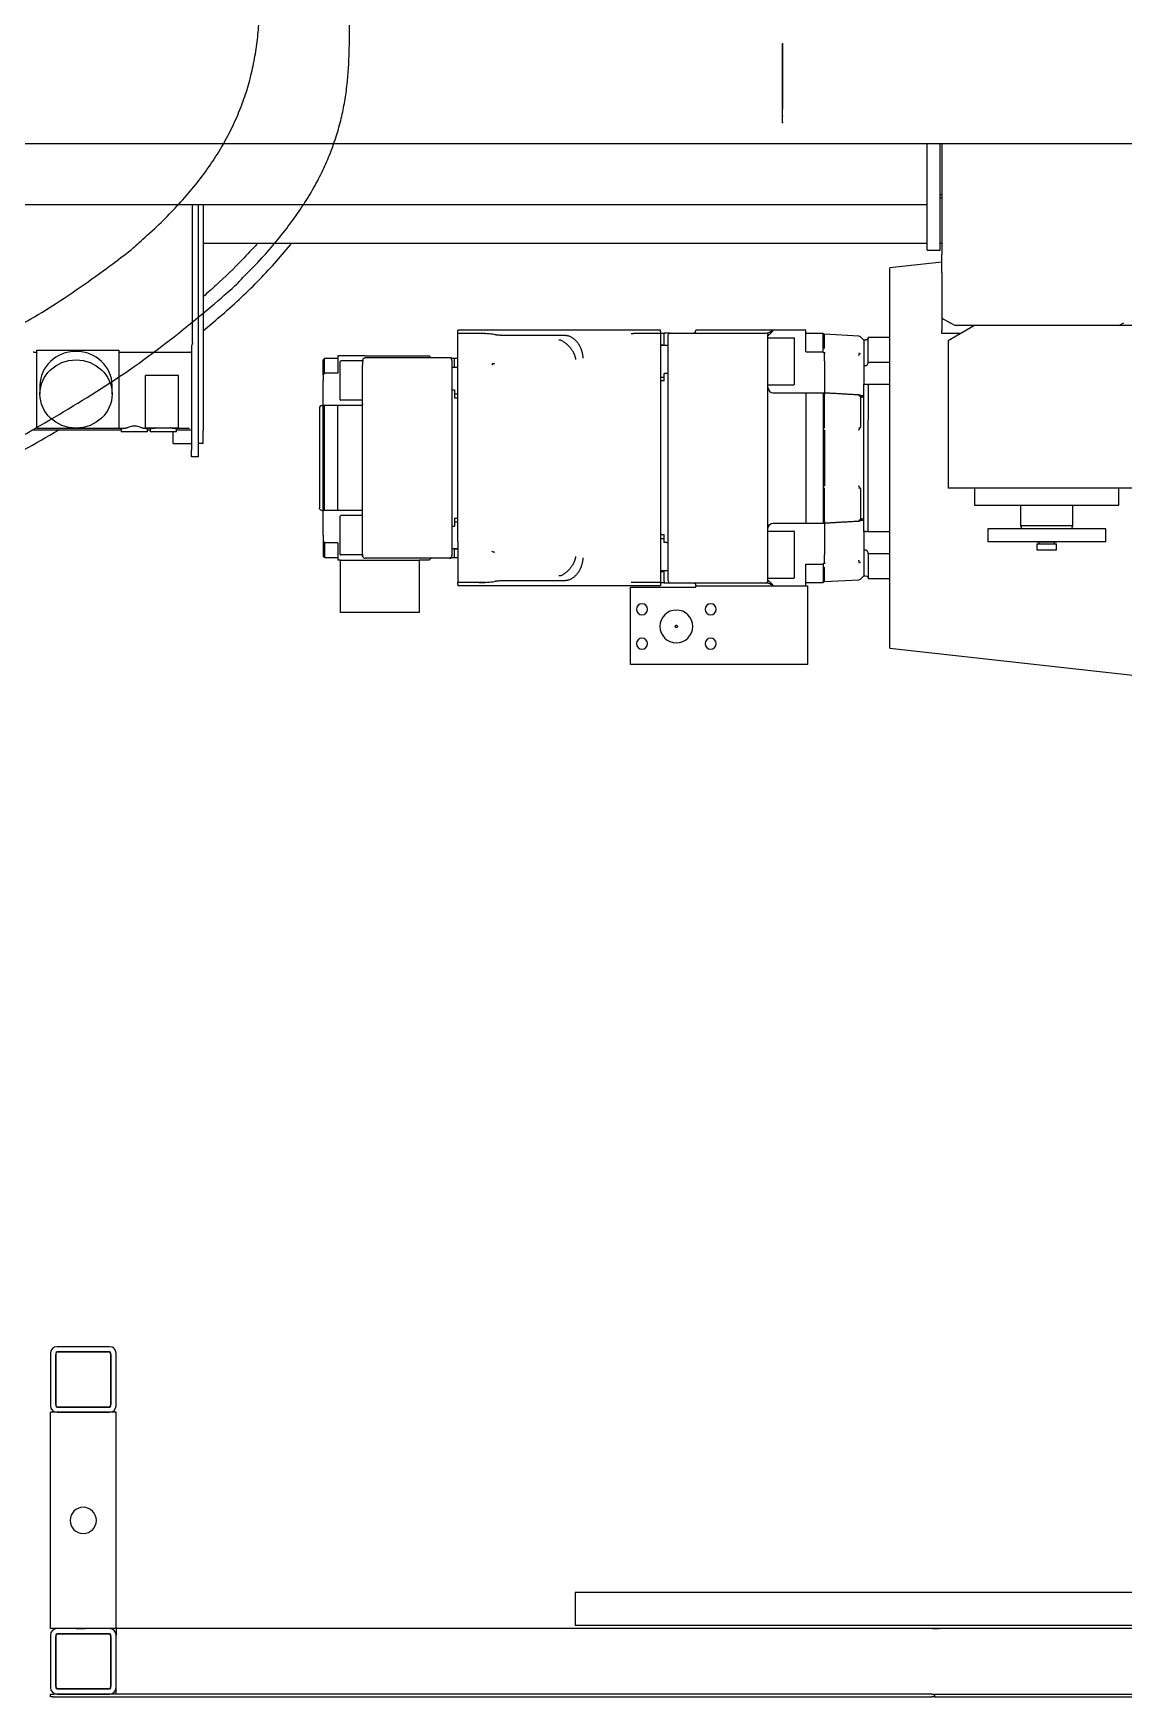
# Model space of a CAD drawing. Header units: millimetres. Extents: x 0 to 1189, y 0 to 841.
# Drawn here: x 131.6 to 187, y 97.1 to 181.7 of the extents above; entities that cross this region are included whole.
import ezdxf

# ---------------------------------------------------------------- set-up
doc = ezdxf.new("R2010")
doc.units = ezdxf.units.MM
doc.layers.add('2', color=7, linetype='CONTINUOUS', true_color=0xffffff)
doc.layers.add('5', color=7, linetype='CONTINUOUS', true_color=0xffffff)

msp = doc.modelspace()

# ---------------------------------------------------------------- linework, layer by layer
at = {"layer": '2', "color": 172, "linetype": 'Continuous'}
for p, q in [((169.648, 181.172), (169.648, 180.505)), ((169.648, 180.505), (169.648, 181.172)), ((169.648, 180.505), (169.648, 180.839)), ((169.648, 180.839), (169.648, 180.505)), ((169.648, 177.839), (169.648, 180.505)), ((169.648, 177.839), (169.648, 180.505)), ((169.648, 180.505), (169.648, 177.839)), ((169.648, 180.505), (169.648, 177.839)), ((169.648, 177.172), (169.648, 177.839)), ((169.648, 177.505), (169.648, 177.839)), ((169.648, 177.172), (169.648, 177.839)), ((169.648, 177.505), (169.648, 177.839))]:
    msp.add_line(p, q, dxfattribs=at)
at = {"layer": '2', "color": 60, "linetype": 'Continuous'}
for p, q in [((115.398, 176.105), (190.411, 176.105)), ((139.665, 165.984), (139.665, 173.005)), ((139.944, 173.005), (139.944, 160.505)), ((131.594, 165.488), (131.744, 165.488)), ((131.744, 165.587), (135.944, 165.587)), ((131.744, 161.625), (131.744, 165.587)), ((135.944, 161.625), (135.944, 165.587)), ((135.944, 165.488), (139.495, 165.488)), ((139.611, 165.803), (139.611, 160.505)), ((138.944, 164.305), (137.278, 164.305)), ((137.278, 161.639), (137.278, 164.305)), ((138.944, 161.639), (138.944, 164.305)), ((131.911, 163.793), (131.911, 163.359)), ((135.578, 163.359), (135.578, 163.793)), ((131.744, 161.6), (131.744, 161.625)), ((131.744, 161.625), (135.944, 161.625)), ((135.944, 161.625), (135.944, 161.6)), ((136.196, 161.6), (135.944, 161.6)), ((137.663, 161.6), (137.226, 161.6)), ((137.278, 161.639), (138.944, 161.639)), ((139.517, 161.6), (138.693, 161.6)), ((131.502, 161.529), (136.044, 161.529)), ((136.044, 161.571), (136.044, 161.439)), ((136.711, 161.439), (136.044, 161.439)), ((137.378, 161.439), (136.711, 161.439)), ((137.378, 161.439), (137.378, 161.571)), ((137.378, 161.529), (137.511, 161.529)), ((137.511, 161.571), (137.511, 161.439)), ((138.178, 161.439), (137.511, 161.439)), ((138.844, 161.439), (138.178, 161.439)), ((138.678, 160.839), (138.678, 161.439)), ((138.678, 160.839), (139.611, 160.839)), ((138.844, 161.439), (138.844, 161.571)), ((138.844, 161.529), (139.587, 161.529)), ((139.611, 160.172), (139.611, 160.505)), ((139.944, 160.172), (139.611, 160.172)), ((139.944, 160.505), (139.944, 160.172))]:
    msp.add_line(p, q, dxfattribs=at)
at = {"layer": '2', "color": 252, "linetype": 'Continuous'}
for p, q in [((177.001, 170.672), (177.001, 176.106)), ((177.668, 170.672), (177.668, 176.106)), ((177.744, 176.105), (177.744, 170.454)), ((177.67, 173.509), (177.745, 173.509)), ((131.001, 173.005), (177.001, 173.005)), ((140.211, 173.005), (140.211, 161.505)), ((177.668, 173.339), (177.744, 173.339)), ((177.001, 171.005), (140.211, 171.005)), ((177.744, 171.005), (177.668, 171.005)), ((177.744, 170.066), (175.11, 169.772)), ((177.001, 170.672), (177.668, 170.672)), ((177.744, 169.531), (177.744, 170.454)), ((175.11, 160.105), (175.11, 169.772)), ((177.744, 169.531), (177.744, 167.223)), ((177.744, 167.223), (177.744, 166.581)), ((177.744, 167.223), (178.164, 166.981)), ((179.411, 166.839), (178.078, 166.069)), ((178.411, 166.839), (178.164, 166.981)), ((186.744, 166.839), (178.411, 166.839)), ((186.744, 166.839), (186.992, 166.981)), ((187.411, 166.839), (186.744, 166.839)), ((154.691, 166.605), (153.143, 166.605)), ((153.143, 166.539), (153.143, 166.605)), ((153.143, 166.439), (153.143, 166.539)), ((154.24, 166.439), (153.143, 166.439)), ((153.143, 164.347), (153.143, 166.439)), ((154.544, 166.439), (154.24, 166.439)), ((155.831, 166.605), (154.691, 166.605)), ((155.461, 166.355), (158.423, 166.355)), ((160.789, 166.605), (155.831, 166.605)), ((158.382, 166.105), (158.288, 166.105)), ((161.929, 166.605), (160.789, 166.605)), ((163.443, 166.605), (161.929, 166.605)), ((163.443, 166.439), (162.076, 166.439)), ((163.443, 166.539), (163.443, 166.605)), ((163.443, 166.539), (163.443, 166.439)), ((163.643, 166.439), (163.443, 166.439)), ((163.443, 166.439), (163.443, 165.189)), ((163.643, 165.85), (163.443, 165.85)), ((163.843, 165.822), (163.443, 165.822)), ((163.943, 166.455), (163.643, 166.455)), ((163.643, 165.85), (163.643, 166.455)), ((163.843, 165.535), (163.843, 166.355)), ((163.943, 166.455), (168.81, 166.455)), ((165.243, 166.605), (165.243, 166.589)), ((165.643, 166.605), (165.243, 166.605)), ((170.843, 166.605), (165.643, 166.605)), ((168.81, 166.455), (168.835, 166.455)), ((168.91, 165.535), (168.91, 166.355)), ((168.91, 166.222), (170.219, 166.222)), ((170.243, 166.198), (170.243, 163.846)), ((170.843, 165.501), (170.843, 166.605)), ((171.71, 166.439), (170.843, 166.439)), ((171.777, 166.372), (171.71, 166.439)), ((171.71, 165.501), (171.71, 166.439)), ((173.526, 166.303), (171.777, 166.395)), ((171.777, 165.676), (171.777, 166.395)), ((173.777, 166.101), (173.613, 166.264)), ((173.877, 166.105), (173.777, 166.105)), ((173.777, 166.105), (173.777, 164.799)), ((175.11, 166.239), (174.01, 166.239)), ((174.01, 164.984), (174.01, 166.239)), ((177.744, 166.439), (177.744, 166.581)), ((178.718, 166.439), (177.744, 166.439)), ((178.078, 166.069), (178.078, 158.572)), ((146.377, 165.172), (146.31, 165.105)), ((146.31, 164.335), (146.31, 165.105)), ((147.043, 165.172), (146.377, 165.172)), ((146.377, 164.413), (146.377, 165.172)), ((148.443, 165.305), (147.043, 165.305)), ((147.043, 165.305), (147.043, 164.413)), ((147.177, 163.062), (147.177, 165.015)), ((148.314, 165.039), (147.201, 165.039)), ((148.31, 165.072), (148.31, 165.039)), ((148.443, 165.305), (151.377, 165.305)), ((152.71, 165.205), (148.443, 165.205)), ((151.377, 165.305), (151.71, 165.305)), ((152.977, 165.172), (152.843, 165.172)), ((152.843, 165.072), (152.843, 164.395)), ((153.143, 165.172), (152.977, 165.172)), ((152.977, 164.722), (152.977, 165.172)), ((163.443, 165.189), (163.443, 155.022)), ((163.843, 154.676), (163.843, 165.535)), ((168.91, 154.676), (168.91, 165.535)), ((170.843, 165.501), (171.71, 165.501)), ((171.777, 165.434), (171.777, 165.422)), ((171.777, 165.022), (171.777, 165.422)), ((171.777, 165.022), (171.777, 163.432)), ((174.01, 164.984), (175.11, 164.984)), ((146.31, 164.335), (146.31, 164.039)), ((147.043, 164.413), (146.377, 164.413)), ((148.31, 164.395), (148.31, 164.833)), ((148.31, 155.815), (148.31, 164.395)), ((153.143, 164.705), (152.843, 164.705)), ((152.843, 164.395), (152.843, 155.815)), ((152.977, 164.705), (152.977, 164.722)), ((152.977, 164.722), (153.143, 164.722)), ((153.143, 163.82), (153.143, 164.347)), ((163.443, 164.222), (163.643, 164.222)), ((163.743, 164.409), (163.643, 164.409)), ((163.643, 164.022), (163.643, 164.409)), ((173.877, 164.799), (173.777, 164.799)), ((173.777, 164.799), (173.777, 163.843)), ((146.31, 162.772), (146.31, 164.039)), ((152.843, 163.569), (152.977, 163.569)), ((152.977, 163.569), (152.977, 163.172)), ((152.977, 163.372), (153.143, 163.372)), ((153.143, 156.39), (153.143, 163.82)), ((163.643, 164.022), (163.443, 164.022)), ((168.91, 163.822), (170.219, 163.822)), ((169.177, 163.422), (170.843, 163.422)), ((170.843, 163.422), (171.71, 163.422)), ((170.843, 163.422), (170.843, 163.338)), ((170.843, 163.338), (170.843, 156.873)), ((171.71, 163.422), (171.71, 156.789)), ((171.777, 163.422), (171.777, 163.403)), ((171.777, 161.621), (171.777, 163.35)), ((173.877, 163.843), (173.777, 163.843)), ((173.777, 156.368), (173.777, 163.843)), ((175.11, 163.837), (174.01, 163.837)), ((174.01, 163.837), (174.01, 163.695)), ((174.01, 163.695), (174.01, 162.048)), ((146.11, 162.639), (146.11, 157.572)), ((146.243, 162.772), (146.31, 162.772)), ((146.31, 157.439), (146.31, 162.772)), ((147.043, 162.772), (146.377, 162.772)), ((146.377, 157.439), (146.377, 162.772)), ((148.21, 162.772), (147.043, 162.772)), ((147.043, 162.721), (147.043, 162.772)), ((147.043, 157.49), (147.043, 162.721)), ((148.31, 163.039), (147.201, 163.039)), ((152.977, 163.172), (153.143, 163.172)), ((173.613, 163.227), (173.613, 161.652)), ((174.01, 161.032), (174.01, 162.048)), ((140.211, 160.839), (139.944, 160.839)), ((140.211, 160.839), (140.211, 161.505)), ((171.777, 161.542), (171.777, 158.669)), ((174.01, 159.178), (174.01, 161.032)), ((175.11, 150.439), (175.11, 160.105)), ((174.01, 158.162), (174.01, 159.178)), ((171.777, 156.86), (171.777, 158.59)), ((173.613, 158.559), (173.613, 156.983)), ((187.411, 158.572), (178.078, 158.572)), ((179.411, 158.572), (179.411, 157.705)), ((186.744, 157.705), (186.744, 158.572)), ((146.243, 157.439), (146.31, 157.439)), ((146.31, 156.172), (146.31, 157.439)), ((147.043, 157.439), (146.377, 157.439)), ((147.043, 157.439), (147.043, 157.49)), ((148.21, 157.439), (147.043, 157.439)), ((174.01, 156.516), (174.01, 158.162)), ((179.411, 157.705), (185.671, 157.705)), ((181.745, 157.705), (181.745, 156.672)), ((184.411, 156.672), (184.411, 157.705)), ((185.671, 157.705), (186.744, 157.705)), ((147.177, 155.196), (147.177, 157.148)), ((148.31, 157.172), (147.201, 157.172)), ((152.843, 156.641), (152.977, 156.641)), ((152.977, 157.039), (153.143, 157.039)), ((152.977, 157.039), (152.977, 156.641)), ((153.143, 156.839), (152.977, 156.839)), ((169.177, 156.789), (170.843, 156.789)), ((170.843, 156.873), (170.843, 156.789)), ((170.843, 156.789), (171.71, 156.789)), ((171.777, 156.808), (171.777, 156.789)), ((171.777, 156.782), (171.777, 155.189)), ((174.01, 156.373), (174.01, 156.516)), ((181.745, 156.672), (181.806, 156.505)), ((181.745, 156.672), (184.411, 156.672)), ((184.35, 156.505), (184.411, 156.672)), ((146.31, 156.172), (146.31, 155.876)), ((146.31, 155.876), (146.31, 155.105)), ((147.043, 155.797), (146.377, 155.797)), ((146.377, 155.797), (146.377, 155.039)), ((147.043, 155.797), (147.043, 154.905)), ((148.31, 155.378), (148.31, 155.815)), ((152.843, 155.815), (152.843, 155.139)), ((153.143, 155.864), (153.143, 156.39)), ((153.143, 155.864), (153.143, 153.772)), ((163.643, 156.189), (163.443, 156.189)), ((163.643, 155.989), (163.443, 155.989)), ((163.643, 155.801), (163.643, 156.189)), ((163.743, 155.801), (163.643, 155.801)), ((168.91, 156.389), (170.219, 156.389)), ((170.243, 156.365), (170.243, 154.012)), ((173.877, 156.368), (173.777, 156.368)), ((173.777, 156.368), (173.777, 155.412)), ((174.01, 156.373), (175.11, 156.373)), ((180.078, 156.505), (180.078, 155.839)), ((180.078, 156.505), (180.078, 155.839)), ((185.728, 156.505), (180.078, 156.505)), ((185.728, 156.505), (180.078, 156.505)), ((185.728, 155.839), (180.078, 155.839)), ((185.728, 155.839), (180.078, 155.839)), ((182.583, 155.839), (182.583, 155.835)), ((182.583, 155.835), (183.573, 155.835)), ((182.583, 155.745), (182.583, 155.439)), ((182.583, 155.745), (183.573, 155.745)), ((182.68, 155.835), (182.68, 155.745)), ((183.476, 155.745), (183.476, 155.835)), ((183.573, 155.835), (183.573, 155.839)), ((183.573, 155.439), (183.573, 155.745)), ((186.078, 156.505), (185.728, 156.505)), ((186.078, 156.505), (185.728, 156.505)), ((186.078, 155.839), (185.728, 155.839)), ((186.078, 155.839), (185.728, 155.839)), ((186.078, 155.839), (186.078, 156.505)), ((186.078, 155.839), (186.078, 156.505)), ((146.31, 155.105), (146.377, 155.039)), ((146.377, 155.039), (147.043, 155.039)), ((147.18, 154.905), (147.043, 154.905)), ((147.18, 152.239), (147.18, 154.905)), ((147.18, 154.905), (151.18, 154.905)), ((148.314, 155.172), (147.201, 155.172)), ((148.31, 155.172), (148.31, 155.139)), ((152.71, 155.005), (148.443, 155.005)), ((151.377, 154.905), (151.18, 154.905)), ((151.18, 154.905), (151.18, 152.239)), ((151.71, 154.905), (151.377, 154.905)), ((152.843, 155.505), (153.143, 155.505)), ((152.843, 155.039), (152.977, 155.039)), ((152.977, 155.489), (152.977, 155.505)), ((152.977, 155.489), (153.143, 155.489)), ((152.977, 155.039), (152.977, 155.489)), ((152.977, 155.039), (153.143, 155.039)), ((163.443, 155.022), (163.443, 153.772)), ((171.777, 154.788), (171.777, 155.189)), ((173.877, 155.412), (173.777, 155.412)), ((173.777, 155.412), (173.777, 154.105)), ((175.11, 155.227), (174.01, 155.227)), ((174.01, 155.227), (174.01, 153.972)), ((182.583, 155.439), (183.573, 155.439)), ((158.382, 154.105), (158.288, 154.105)), ((163.443, 154.389), (163.843, 154.389)), ((163.643, 154.31), (163.443, 154.31)), ((163.643, 154.343), (163.643, 154.389)), ((163.643, 154.31), (163.643, 154.343)), ((163.643, 153.83), (163.643, 154.31)), ((163.843, 153.855), (163.843, 154.676)), ((168.91, 153.855), (168.91, 154.676)), ((168.91, 153.989), (170.219, 153.989)), ((170.843, 154.71), (171.71, 154.71)), ((170.843, 153.605), (170.843, 154.71)), ((171.71, 154.71), (171.71, 153.772)), ((171.777, 154.788), (171.777, 154.776)), ((171.777, 153.816), (171.777, 154.553)), ((173.613, 153.946), (173.777, 154.11)), ((173.777, 154.105), (173.877, 154.105)), ((154.24, 153.772), (153.143, 153.772)), ((153.143, 153.672), (153.143, 153.772)), ((153.143, 153.672), (153.143, 153.605)), ((154.691, 153.605), (153.143, 153.605)), ((154.544, 153.772), (154.24, 153.772)), ((155.831, 153.605), (154.691, 153.605)), ((158.423, 153.855), (155.461, 153.855)), ((160.789, 153.605), (155.831, 153.605)), ((161.929, 153.605), (160.789, 153.605)), ((161.92, 153.539), (165.253, 153.539)), ((161.92, 149.605), (161.92, 153.539)), ((163.443, 153.605), (161.929, 153.605)), ((163.443, 153.772), (162.076, 153.772)), ((163.443, 153.772), (163.643, 153.772)), ((163.443, 153.772), (163.443, 153.672)), ((163.443, 153.672), (163.443, 153.605)), ((163.643, 153.83), (163.643, 153.755)), ((163.643, 153.755), (163.943, 153.755)), ((163.943, 153.755), (168.81, 153.755)), ((165.243, 153.622), (165.243, 153.605)), ((165.253, 153.539), (165.253, 153.605)), ((165.253, 153.605), (170.92, 153.605)), ((168.835, 153.755), (168.81, 153.755)), ((170.843, 153.772), (171.71, 153.772)), ((170.92, 153.605), (170.92, 149.605)), ((171.71, 153.772), (171.777, 153.839)), ((171.777, 153.816), (173.526, 153.907)), ((174.01, 153.972), (175.11, 153.972)), ((151.18, 152.239), (147.18, 152.239)), ((175.11, 150.439), (190.073, 148.768)), ((170.92, 149.605), (161.92, 149.605))]:
    msp.add_line(p, q, dxfattribs=at)
at = {"layer": '2', "color": 252, "linetype": 'Continuous', "extrusion": (0, 0, -1)}
for centre, radius in [((-162.507, 152.412), 0.283), ((-164.253, 151.539), 0.833), ((-166, 152.412), 0.283), ((-162.507, 150.665), 0.283), ((-166, 150.665), 0.283)]:
    msp.add_circle(centre, radius, dxfattribs=at)
for centre, radius, start, end in [((-163.943, 166.355), 0.1, 0, 90), ((-168.81, 166.355), 0.1, 90, 180), ((-173.877, 166.239), 0.133, 180, 270), ((-147.201, 165.015), 0.0239, 0, 90), ((-148.443, 165.072), 0.133, 27.76449, 90), ((-151.81, 165.305), 0.1, 270, 0), ((-170.219, 163.846), 0.0239, 180, 270), ((-148.21, 162.872), 0.1, 180, 270), ((-146.243, 157.572), 0.133, 270, 0), ((-147.201, 157.148), 0.0239, 0, 90), ((-169.177, 156.522), 0.267, 0, 90), ((-152.71, 155.139), 0.133, 180, 270), ((-170.219, 154.012), 0.0239, 180, 270), ((-173.877, 153.972), 0.133, 90, 180), ((-165.11, 153.622), 0.133, 90, 180)]:
    msp.add_arc(centre, radius, start, end, dxfattribs=at)
at = {"layer": '2', "color": 252, "linetype": 'Continuous'}
for centre, radius, start, end in [((165.11, 166.589), 0.133, 270, 0), ((170.219, 166.198), 0.0239, 0, 90), ((173.519, 166.17), 0.133, 45, 87), ((152.71, 165.072), 0.133, 0, 90), ((169.177, 163.689), 0.267, 180, 270), ((146.243, 162.639), 0.133, 90, 180), ((147.201, 163.062), 0.0239, 180, 270), ((148.21, 157.339), 0.1, 0, 90), ((170.219, 156.365), 0.0239, 0, 90), ((147.201, 155.196), 0.0239, 180, 270), ((148.443, 155.139), 0.133, 207.76449, 270), ((151.81, 154.905), 0.1, 90, 180), ((163.943, 153.855), 0.1, 180, 270), ((168.81, 153.855), 0.1, 270, 0), ((173.519, 154.04), 0.133, 273, 315)]:
    msp.add_arc(centre, radius, start, end, dxfattribs=at)
at = {"layer": '2', "color": 60, "linetype": 'Continuous'}
msp.add_arc((139.587, 161.863), 0.333, 270, 274.15005, dxfattribs=at)
at = {"layer": '2', "color": 60, "linetype": 'Continuous', "extrusion": (1.2326e-32, -1.19636e-16, -1)}
for centre, start_param, end_param in [((139.331, 165.986), 2.358627, 2.933036), ((139.494, 165.823), 3.859611, 3.924558)]:
    msp.add_ellipse(centre, major_axis=(-0.237, 0.237), ratio=0.995146, start_param=start_param, end_param=end_param, dxfattribs=at)
at = {"layer": '2', "color": 252, "linetype": 'Continuous'}
for centre, major_axis, ratio, start_param, end_param in [((152.93, 165.005), (3.342, 0.657), 0.381077, 0.826647, 1.094249), ((154.999, 164.859), (0.128, 0.036), 0.42271, 1.453143, 2.557174), ((155.005, 164.84), (0.128, 0.037), 0.435127, 1.445031, 2.552831), ((155.005, 155.37), (0.128, -0.037), 0.435127, 3.73035, 4.838152), ((152.93, 155.205), (-3.342, 0.657), 0.381077, 2.047344, 2.314945)]:
    msp.add_ellipse(centre, major_axis=major_axis, ratio=ratio, start_param=start_param, end_param=end_param, dxfattribs=at)
at = {"layer": '2', "color": 60, "linetype": 'Continuous', "extrusion": (0, 0, -1)}
msp.add_ellipse((131.595, 165.823), major_axis=(0.237, 0.237), ratio=0.995146, start_param=2.358627, end_param=2.423575, dxfattribs=at)
at = {"layer": '2', "color": 60, "linetype": 'Continuous'}
for centre, major_axis, ratio, start_param, end_param in [((133.744, 163.793), (1.833, 0), 0.945373, 1.570796, 3.141592), ((133.744, 163.793), (1.833, 0), 0.945373, 0, 1.570796), ((139.517, 165.799), (0.312, 0.129), 0.905986, 4.35338, 4.639414), ((136.711, 161.571), (0.667, 0), 0.069927, 2.453742, 3.141603), ((136.711, 161.571), (0.667, 0), 0.069927, 6.283175, 6.971036), ((138.178, 161.571), (0.667, 0), 0.069927, 2.453742, 3.141603), ((138.178, 161.571), (0.667, 0), 0.069927, 6.283175, 6.971036)]:
    msp.add_ellipse(centre, major_axis=major_axis, ratio=ratio, start_param=start_param, end_param=end_param, dxfattribs=at)
msp.add_ellipse((133.744, 163.359), major_axis=(1.833, 0), ratio=0.945373, dxfattribs=at)
at = {"layer": '2', "color": 163, "linetype": 'Continuous'}
for points in [[(121.782, 162.705), (121.782, 162.705), (121.782, 162.705), (143.11, 169.502), (143.11, 177.232), (143.11, 184.962)], [(121.782, 156.705), (121.782, 156.705), (121.782, 156.705), (147.643, 166.812), (147.643, 174.534), (147.643, 182.255)]]:
    msp.add_open_spline(points, degree=5, dxfattribs=at)
for points, knots in [([(142.935, 170.987), (142.694, 170.715), (142.026, 169.996), (141.113, 169.114), (140.436, 168.512), (140.217, 168.321)], [0, 0, 0, 0, 0.285661, 0.770812, 1, 1, 1, 1]), ([(140.22, 166.589), (140.503, 166.821), (141.45, 167.618), (142.969, 169.029), (144.133, 170.316), (144.672, 170.987), (144.686, 171.004)], [0, 0, 0, 0, 0.175281, 0.591387, 0.989798, 1, 1, 1, 1]), ([(125.408, 157.593), (125.7, 157.731), (126.841, 158.277), (128.747, 159.235), (130.928, 160.411), (132.269, 161.181), (132.847, 161.523)], [0, 0, 0, 0, 0.113624, 0.44346, 0.757526, 1, 1, 1, 1])]:
    msp.add_open_spline(points, degree=3, knots=knots, dxfattribs=at)
at = {"layer": '2', "color": 252, "linetype": 'Continuous'}
for points, degree in [([(154.544, 166.439), (154.553, 166.439), (154.562, 166.439), (154.572, 166.439)], 3), ([(155.009, 166.388), (155.021, 166.386), (155.046, 166.382), (155.085, 166.377), (155.125, 166.373), (155.168, 166.369), (155.212, 166.365), (155.258, 166.362), (155.306, 166.359), (155.355, 166.357), (155.407, 166.356), (155.443, 166.355), (155.461, 166.355)], 3), ([(158.382, 166.105), (158.41, 166.09), (158.462, 166.059), (158.535, 166.011), (158.603, 165.962), (158.665, 165.913), (158.721, 165.864), (158.772, 165.815), (158.818, 165.766), (158.861, 165.717), (158.899, 165.669), (158.933, 165.621), (158.964, 165.574), (158.992, 165.528), (159.017, 165.483), (159.038, 165.438), (159.058, 165.394), (159.075, 165.351), (159.089, 165.308), (159.102, 165.266), (159.113, 165.224), (159.122, 165.183), (159.126, 165.156), (159.128, 165.142)], 3), ([(158.769, 166.324), (158.79, 166.315), (158.832, 166.296), (158.891, 166.266), (158.947, 166.234), (158.999, 166.199), (159.048, 166.163), (159.093, 166.124), (159.136, 166.084), (159.176, 166.043), (159.213, 165.999), (159.247, 165.955), (159.279, 165.909), (159.309, 165.861), (159.336, 165.813), (159.361, 165.763), (159.384, 165.712), (159.405, 165.661), (159.424, 165.608), (159.442, 165.555), (159.457, 165.501), (159.47, 165.446), (159.482, 165.391), (159.492, 165.336), (159.5, 165.28), (159.504, 165.242), (159.506, 165.223)], 3), ([(161.963, 166.438), (161.976, 166.438), (162.001, 166.438), (162.038, 166.439), (162.064, 166.439), (162.076, 166.439)], 3), ([(148.325, 165.134), (148.325, 165.132), (148.323, 165.128), (148.321, 165.12), (148.319, 165.109), (148.317, 165.095), (148.316, 165.079), (148.314, 165.061), (148.313, 165.04), (148.312, 165.017), (148.312, 164.992), (148.311, 164.964), (148.311, 164.934), (148.31, 164.903), (148.31, 164.869), (148.31, 164.845), (148.31, 164.833)], 3), ([(159.128, 165.142), (159.129, 165.14), (159.13, 165.135), (159.131, 165.128), (159.131, 165.123), (159.132, 165.12)], 3), ([(159.506, 165.223), (159.506, 165.219), (159.507, 165.212), (159.508, 165.2), (159.508, 165.193), (159.509, 165.189)], 3), ([(171.777, 165.422), (171.769, 165.431), (171.755, 165.448), (171.732, 165.474), (171.718, 165.492), (171.71, 165.501)], 3), ([(171.777, 165.493), (171.777, 165.491), (171.777, 165.487), (171.777, 165.48), (171.777, 165.472), (171.777, 165.463), (171.777, 165.454), (171.777, 165.445), (171.777, 165.438), (171.777, 165.434)], 3), ([(173.526, 165.448), (173.529, 165.446), (173.537, 165.442), (173.548, 165.435), (173.558, 165.427), (173.565, 165.421), (173.568, 165.418)], 3), ([(173.526, 165.311), (173.528, 165.315), (173.531, 165.324), (173.537, 165.337), (173.543, 165.35), (173.548, 165.363), (173.553, 165.375), (173.557, 165.387), (173.561, 165.398), (173.565, 165.409), (173.567, 165.415), (173.568, 165.418)], 3), ([(146.31, 164.335), (146.317, 164.343), (146.332, 164.361), (146.354, 164.387), (146.369, 164.405), (146.377, 164.413)], 3), ([(154.884, 164.859), (154.884, 164.857), (154.886, 164.853), (154.887, 164.846), (154.888, 164.842), (154.889, 164.84)], 3), ([(154.999, 164.917), (155, 164.915), (155.001, 164.911), (155.003, 164.906), (155.004, 164.902), (155.005, 164.9)], 3), ([(171.71, 163.422), (171.718, 163.422), (171.732, 163.422), (171.755, 163.422), (171.769, 163.422), (171.777, 163.422)], 3), ([(173.547, 163.309), (171.777, 163.412)], 1), ([(171.777, 163.403), (171.777, 163.401), (171.777, 163.398), (171.777, 163.392), (171.777, 163.385), (171.777, 163.377), (171.777, 163.369), (171.777, 163.36), (171.777, 163.353), (171.777, 163.35)], 3), ([(173.568, 163.278), (173.567, 163.281), (173.565, 163.286), (173.561, 163.293), (173.557, 163.299), (173.553, 163.304), (173.548, 163.308), (173.543, 163.311), (173.537, 163.312), (173.531, 163.312), (173.528, 163.311), (173.526, 163.311)], 3), ([(173.568, 163.278), (173.565, 163.276), (173.558, 163.272), (173.548, 163.264), (173.537, 163.256), (173.529, 163.25), (173.526, 163.247)], 3), ([(174.01, 163.823), (174.01, 163.823), (174.01, 163.823), (174.007, 163.824), (174.003, 163.826), (173.998, 163.827), (173.991, 163.829), (173.983, 163.831), (173.974, 163.833), (173.964, 163.835), (173.955, 163.836), (173.945, 163.838), (173.935, 163.839), (173.925, 163.84), (173.915, 163.841), (173.905, 163.842), (173.896, 163.842), (173.886, 163.843), (173.88, 163.843), (173.877, 163.843)], 3), ([(146.377, 162.772), (146.369, 162.772), (146.354, 162.772), (146.332, 162.772), (146.317, 162.772), (146.31, 162.772)], 3), ([(173.613, 163.227), (173.668, 163.215), (173.723, 163.205), (173.777, 163.199)], 3), ([(173.526, 161.661), (173.529, 161.658), (173.537, 161.651), (173.548, 161.64), (173.558, 161.629), (173.565, 161.622), (173.568, 161.618)], 3), ([(173.526, 161.52), (173.528, 161.522), (173.531, 161.528), (173.537, 161.537), (173.543, 161.547), (173.548, 161.558), (173.553, 161.569), (173.557, 161.581), (173.561, 161.593), (173.565, 161.606), (173.567, 161.614), (173.568, 161.618)], 3), ([(173.568, 158.592), (173.567, 158.596), (173.565, 158.605), (173.561, 158.617), (173.557, 158.629), (173.553, 158.641), (173.548, 158.653), (173.543, 158.664), (173.537, 158.674), (173.531, 158.683), (173.528, 158.688), (173.526, 158.691)], 3), ([(173.568, 158.592), (173.565, 158.589), (173.558, 158.581), (173.548, 158.571), (173.537, 158.56), (173.529, 158.553), (173.526, 158.549)], 3), ([(146.377, 157.439), (146.369, 157.439), (146.354, 157.439), (146.332, 157.439), (146.317, 157.439), (146.31, 157.439)], 3), ([(171.71, 156.789), (171.718, 156.789), (171.732, 156.789), (171.755, 156.789), (171.769, 156.789), (171.777, 156.789)], 3), ([(171.777, 156.798), (173.547, 156.902)], 1), ([(171.777, 156.86), (171.777, 156.857), (171.777, 156.851), (171.777, 156.842), (171.777, 156.833), (171.777, 156.826), (171.777, 156.819), (171.777, 156.813), (171.777, 156.809), (171.777, 156.808)], 3), ([(173.526, 156.963), (173.529, 156.96), (173.537, 156.955), (173.548, 156.946), (173.558, 156.939), (173.565, 156.934), (173.568, 156.932)], 3), ([(173.526, 156.9), (173.528, 156.899), (173.531, 156.898), (173.537, 156.898), (173.543, 156.9), (173.548, 156.902), (173.553, 156.906), (173.557, 156.911), (173.561, 156.917), (173.565, 156.924), (173.567, 156.929), (173.568, 156.932)], 3), ([(173.777, 157.012), (173.723, 157.005), (173.668, 156.995), (173.613, 156.983)], 3), ([(146.31, 155.876), (146.317, 155.867), (146.332, 155.85), (146.354, 155.824), (146.369, 155.806), (146.377, 155.797)], 3), ([(148.325, 155.076), (148.325, 155.078), (148.323, 155.082), (148.321, 155.091), (148.319, 155.102), (148.317, 155.115), (148.316, 155.131), (148.314, 155.15), (148.313, 155.17), (148.312, 155.194), (148.312, 155.219), (148.311, 155.246), (148.311, 155.276), (148.31, 155.308), (148.31, 155.342), (148.31, 155.366), (148.31, 155.378)], 3), ([(148.328, 155.072), (148.328, 155.072), (148.328, 155.072), (148.327, 155.074), (148.325, 155.077), (148.323, 155.08), (148.321, 155.085), (148.319, 155.09), (148.317, 155.096), (148.315, 155.103), (148.313, 155.111), (148.311, 155.119), (148.31, 155.128), (148.31, 155.135), (148.31, 155.139)], 3), ([(154.889, 155.37), (154.888, 155.368), (154.887, 155.364), (154.886, 155.358), (154.884, 155.354), (154.884, 155.352)], 3), ([(155.005, 155.31), (155.004, 155.308), (155.003, 155.305), (155.001, 155.299), (155, 155.296), (154.999, 155.294)], 3), ([(159.128, 155.068), (159.126, 155.055), (159.122, 155.027), (159.113, 154.986), (159.102, 154.944), (159.089, 154.902), (159.075, 154.859), (159.058, 154.816), (159.038, 154.772), (159.017, 154.728), (158.992, 154.682), (158.964, 154.636), (158.933, 154.589), (158.899, 154.542), (158.861, 154.494), (158.818, 154.445), (158.772, 154.396), (158.721, 154.347), (158.665, 154.298), (158.603, 154.249), (158.535, 154.2), (158.462, 154.152), (158.41, 154.121), (158.382, 154.105)], 3), ([(159.506, 154.987), (159.504, 154.968), (159.5, 154.931), (159.492, 154.875), (159.482, 154.819), (159.47, 154.764), (159.457, 154.71), (159.442, 154.656), (159.424, 154.602), (159.405, 154.55), (159.384, 154.498), (159.361, 154.448), (159.336, 154.398), (159.309, 154.349), (159.279, 154.302), (159.247, 154.256), (159.213, 154.211), (159.176, 154.168), (159.136, 154.126), (159.093, 154.086), (159.048, 154.048), (158.999, 154.011), (158.947, 153.977), (158.891, 153.944), (158.832, 153.914), (158.79, 153.896), (158.769, 153.887)], 3), ([(159.132, 155.09), (159.131, 155.088), (159.131, 155.083), (159.13, 155.076), (159.129, 155.071), (159.128, 155.068)], 3), ([(159.509, 155.022), (159.508, 155.018), (159.508, 155.01), (159.507, 154.999), (159.506, 154.991), (159.506, 154.987)], 3), ([(173.568, 154.792), (173.567, 154.795), (173.565, 154.802), (173.561, 154.812), (173.557, 154.824), (173.553, 154.836), (173.548, 154.848), (173.543, 154.861), (173.537, 154.874), (173.531, 154.887), (173.528, 154.895), (173.526, 154.9)], 3), ([(174.01, 155.227), (174.01, 155.233), (174.01, 155.245), (174.007, 155.264), (174.003, 155.283), (173.998, 155.302), (173.991, 155.319), (173.983, 155.336), (173.974, 155.35), (173.964, 155.363), (173.955, 155.375), (173.945, 155.384), (173.935, 155.392), (173.925, 155.398), (173.915, 155.403), (173.905, 155.407), (173.896, 155.41), (173.886, 155.411), (173.88, 155.412), (173.877, 155.412)], 3), ([(171.777, 154.788), (171.769, 154.78), (171.755, 154.762), (171.732, 154.736), (171.718, 154.719), (171.71, 154.71)], 3), ([(171.777, 154.776), (171.777, 154.773), (171.777, 154.766), (171.777, 154.756), (171.777, 154.747), (171.777, 154.738), (171.777, 154.731), (171.777, 154.723), (171.777, 154.719), (171.777, 154.717)], 3), ([(173.568, 154.792), (173.565, 154.789), (173.558, 154.784), (173.548, 154.776), (173.537, 154.769), (173.529, 154.765), (173.526, 154.763)], 3), ([(154.572, 153.772), (154.562, 153.772), (154.553, 153.772), (154.544, 153.772)], 3), ([(155.461, 153.855), (155.443, 153.855), (155.407, 153.855), (155.355, 153.854), (155.306, 153.852), (155.258, 153.849), (155.212, 153.846), (155.168, 153.842), (155.125, 153.838), (155.085, 153.833), (155.046, 153.828), (155.021, 153.825), (155.009, 153.823)], 3), ([(162.076, 153.772), (162.064, 153.772), (162.038, 153.772), (162.001, 153.772), (161.976, 153.772), (161.963, 153.772)], 3)]:
    msp.add_open_spline(points, degree=degree, dxfattribs=at)
for points, knots in [([(158.423, 166.355), (158.428, 166.355), (158.439, 166.355), (158.455, 166.355), (158.472, 166.354), (158.49, 166.354), (158.516, 166.352), (158.552, 166.35), (158.596, 166.346), (158.64, 166.341), (158.683, 166.336), (158.726, 166.33), (158.754, 166.326), (158.769, 166.324)], [0, 0, 0, 0, 0.044311, 0.090163, 0.137617, 0.186728, 0.237547, 0.359569, 0.494822, 0.615664, 0.749749, 0.867518, 1, 1, 1, 1]), ([(168.835, 166.455), (168.837, 166.455), (168.841, 166.455), (168.847, 166.456), (168.854, 166.457), (168.861, 166.459), (168.875, 166.462), (168.898, 166.469), (168.927, 166.48), (168.954, 166.49), (168.988, 166.504), (169.026, 166.521), (169.068, 166.539), (169.101, 166.554), (169.138, 166.571), (169.163, 166.582), (169.177, 166.589)], [0, 0, 0, 0, 0.023495, 0.047901, 0.073277, 0.099676, 0.127144, 0.216758, 0.319168, 0.382986, 0.451761, 0.612626, 0.699809, 0.798913, 0.884969, 1, 1, 1, 1]), ([(168.928, 166.355), (168.929, 166.355), (168.931, 166.355), (168.935, 166.356), (168.94, 166.358), (168.946, 166.361), (168.957, 166.367), (168.974, 166.38), (169.001, 166.403), (169.027, 166.429), (169.053, 166.455), (169.075, 166.479), (169.099, 166.504), (169.122, 166.529), (169.142, 166.551), (169.16, 166.57), (169.171, 166.583), (169.177, 166.589)], [0, 0, 0, 0, 0.021004, 0.042928, 0.06578, 0.101264, 0.140073, 0.227698, 0.334113, 0.464459, 0.539673, 0.621642, 0.72112, 0.803448, 0.875234, 0.940743, 1, 1, 1, 1]), ([(169.177, 166.589), (169.171, 166.586), (169.159, 166.581), (169.143, 166.573), (169.128, 166.566), (169.115, 166.56), (169.094, 166.551), (169.068, 166.539), (169.045, 166.529), (169.035, 166.525), (169.035, 166.525)], [0, 0, 0, 0, 0.127759, 0.243551, 0.347376, 0.439233, 0.519123, 0.774923, 0.999989, 1, 1, 1, 1]), ([(148.328, 165.139), (148.328, 165.139), (148.327, 165.137), (148.324, 165.132), (148.322, 165.127), (148.319, 165.119), (148.317, 165.116), (148.315, 165.109), (148.314, 165.105), (148.311, 165.093), (148.31, 165.083), (148.31, 165.072)], [0, 0, 0, 0, 0.25, 0.25, 0.5, 0.5, 0.625, 0.625, 0.75, 0.75, 1, 1, 1, 1]), ([(152.817, 165.205), (152.817, 165.205), (152.816, 165.205), (152.811, 165.205), (152.798, 165.205), (152.779, 165.205), (152.758, 165.205), (152.739, 165.205), (152.725, 165.205), (152.715, 165.205), (152.71, 165.205), (152.71, 165.205), (152.71, 165.205), (152.71, 165.205), (152.71, 165.205), (152.71, 165.205)], [0, 0, 0, 0, 0.056223, 0.137572, 0.218921, 0.30027, 0.381619, 0.462968, 0.544317, 0.625666, 0.707015, 0.788365, 0.869714, 0.951063, 1, 1, 1, 1]), ([(152.817, 165.205), (152.82, 165.205), (152.825, 165.204), (152.831, 165.201), (152.836, 165.198), (152.839, 165.193), (152.842, 165.187), (152.843, 165.182), (152.843, 165.179)], [0, 0, 0, 0, 0.239095, 0.368128, 0.5, 0.631872, 0.760905, 1, 1, 1, 1]), ([(173.568, 165.418), (173.571, 165.418), (173.576, 165.419), (173.584, 165.419), (173.591, 165.418), (173.597, 165.418), (173.602, 165.417), (173.607, 165.416), (173.611, 165.415), (173.613, 165.414)], [0, 0, 0, 0, 0.149982, 0.314098, 0.492345, 0.616095, 0.74531, 0.819543, 1, 1, 1, 1]), ([(173.877, 164.799), (173.887, 164.799), (173.898, 164.801), (173.917, 164.808), (173.927, 164.813), (173.944, 164.825), (173.951, 164.832), (173.965, 164.848), (173.971, 164.856), (173.988, 164.883), (173.996, 164.902), (174.007, 164.942), (174.01, 164.963), (174.01, 164.984)], [0, 0, 0, 0, 0.125, 0.125, 0.25, 0.25, 0.375, 0.375, 0.5, 0.5, 0.75, 0.75, 1, 1, 1, 1]), ([(163.743, 164.409), (163.75, 164.409), (163.757, 164.41), (163.77, 164.412), (163.776, 164.413), (163.795, 164.419), (163.806, 164.424), (163.824, 164.438), (163.832, 164.447), (163.841, 164.465), (163.843, 164.475), (163.843, 164.486)], [0, 0, 0, 0, 0.125, 0.125, 0.25, 0.25, 0.5, 0.5, 0.75, 0.75, 1, 1, 1, 1]), ([(173.526, 163.311), (173.536, 163.309), (173.556, 163.305), (173.585, 163.299), (173.614, 163.294), (173.642, 163.289), (173.669, 163.285), (173.701, 163.281), (173.737, 163.277), (173.763, 163.275), (173.777, 163.274)], [0, 0, 0, 0, 0.119207, 0.235696, 0.349463, 0.460506, 0.568825, 0.674417, 0.839436, 1, 1, 1, 1]), ([(173.613, 163.227), (173.612, 163.229), (173.61, 163.232), (173.607, 163.235), (173.605, 163.238), (173.604, 163.24), (173.601, 163.243), (173.597, 163.248), (173.591, 163.256), (173.584, 163.263), (173.576, 163.271), (173.571, 163.276), (173.568, 163.278)], [0, 0, 0, 0, 0.085104, 0.153133, 0.204081, 0.237939, 0.254705, 0.383837, 0.507664, 0.685901, 0.850014, 1, 1, 1, 1]), ([(173.777, 163.199), (173.777, 163.201), (173.777, 163.207), (173.777, 163.215), (173.777, 163.223), (173.777, 163.231), (173.777, 163.239), (173.777, 163.246), (173.777, 163.251), (173.777, 163.254), (173.777, 163.255)], [0, 0, 0, 0, 0.137375, 0.274749, 0.412124, 0.549498, 0.686873, 0.824247, 0.961622, 1, 1, 1, 1]), ([(173.568, 161.618), (173.57, 161.619), (173.572, 161.621), (173.576, 161.623), (173.58, 161.626), (173.584, 161.629), (173.588, 161.632), (173.592, 161.635), (173.597, 161.639), (173.602, 161.643), (173.607, 161.647), (173.611, 161.65), (173.613, 161.652)], [0, 0, 0, 0, 0.073227, 0.149987, 0.230282, 0.314111, 0.401474, 0.492369, 0.616114, 0.745322, 0.819543, 1, 1, 1, 1]), ([(173.613, 158.559), (173.612, 158.56), (173.61, 158.561), (173.607, 158.564), (173.605, 158.565), (173.604, 158.566), (173.601, 158.568), (173.597, 158.571), (173.591, 158.576), (173.584, 158.581), (173.576, 158.587), (173.571, 158.591), (173.568, 158.592)], [0, 0, 0, 0, 0.085109, 0.153141, 0.204088, 0.237944, 0.254705, 0.383836, 0.507664, 0.685901, 0.850014, 1, 1, 1, 1]), ([(173.777, 156.937), (173.771, 156.936), (173.761, 156.935), (173.745, 156.934), (173.729, 156.932), (173.712, 156.931), (173.693, 156.928), (173.669, 156.925), (173.642, 156.921), (173.614, 156.917), (173.585, 156.912), (173.556, 156.906), (173.536, 156.902), (173.526, 156.9)], [0, 0, 0, 0, 0.063688, 0.12809, 0.193206, 0.259037, 0.325583, 0.431174, 0.539492, 0.650535, 0.764303, 0.880792, 1, 1, 1, 1]), ([(173.568, 156.932), (173.57, 156.933), (173.572, 156.935), (173.576, 156.939), (173.58, 156.943), (173.584, 156.947), (173.588, 156.951), (173.592, 156.956), (173.597, 156.962), (173.602, 156.968), (173.607, 156.975), (173.611, 156.98), (173.613, 156.983)], [0, 0, 0, 0, 0.073227, 0.149987, 0.230282, 0.314111, 0.401474, 0.492369, 0.616113, 0.745322, 0.819551, 1, 1, 1, 1]), ([(173.777, 156.964), (173.777, 156.964), (173.777, 156.967), (173.777, 156.972), (173.777, 156.979), (173.777, 156.987), (173.777, 156.995), (173.777, 157.004), (173.777, 157.009), (173.777, 157.012)], [0, 0, 0, 0, 0.010831, 0.175693, 0.340554, 0.505416, 0.670277, 0.835139, 1, 1, 1, 1]), ([(163.843, 155.725), (163.843, 155.735), (163.841, 155.745), (163.834, 155.759), (163.831, 155.764), (163.824, 155.772), (163.82, 155.776), (163.811, 155.783), (163.806, 155.786), (163.795, 155.791), (163.789, 155.794), (163.77, 155.799), (163.757, 155.801), (163.743, 155.801)], [0, 0, 0, 0, 0.25, 0.25, 0.375, 0.375, 0.5, 0.5, 0.625, 0.625, 0.75, 0.75, 1, 1, 1, 1]), ([(173.877, 156.368), (173.887, 156.368), (173.898, 156.368), (173.917, 156.369), (173.927, 156.37), (173.944, 156.372), (173.951, 156.374), (173.965, 156.376), (173.971, 156.377), (173.988, 156.381), (173.996, 156.383), (174.007, 156.386), (174.01, 156.387), (174.01, 156.388)], [0, 0, 0, 0, 0.125, 0.125, 0.25, 0.25, 0.375, 0.375, 0.5, 0.5, 0.75, 0.75, 1, 1, 1, 1]), ([(152.71, 155.005), (152.71, 155.005), (152.71, 155.005), (152.71, 155.005), (152.71, 155.005), (152.71, 155.005), (152.71, 155.005), (152.711, 155.005), (152.718, 155.005), (152.729, 155.005), (152.745, 155.005), (152.764, 155.005), (152.783, 155.005), (152.798, 155.005), (152.808, 155.005), (152.811, 155.005), (152.807, 155.005), (152.797, 155.005), (152.781, 155.005), (152.761, 155.005), (152.741, 155.005), (152.725, 155.005), (152.715, 155.005), (152.71, 155.005), (152.71, 155.005), (152.71, 155.005), (152.71, 155.005), (152.71, 155.005), (152.71, 155.005)], [0, 0, 0, 0, 0.271382, 0.301536, 0.331689, 0.361843, 0.391997, 0.42215, 0.452304, 0.482457, 0.512611, 0.542765, 0.572918, 0.603072, 0.633225, 0.663379, 0.693532, 0.723686, 0.75384, 0.783993, 0.814147, 0.8443, 0.874454, 0.904608, 0.934761, 0.964915, 0.995068, 1, 1, 1, 1]), ([(173.613, 154.796), (173.611, 154.795), (173.607, 154.795), (173.602, 154.794), (173.597, 154.793), (173.59, 154.792), (173.58, 154.792), (173.572, 154.792), (173.568, 154.792)], [0, 0, 0, 0, 0.18074, 0.254708, 0.383853, 0.507692, 0.769733, 1, 1, 1, 1]), ([(158.769, 153.887), (158.754, 153.885), (158.726, 153.881), (158.683, 153.875), (158.64, 153.87), (158.596, 153.865), (158.552, 153.861), (158.512, 153.858), (158.479, 153.856), (158.45, 153.855), (158.432, 153.855), (158.423, 153.855)], [0, 0, 0, 0, 0.132953, 0.251044, 0.384587, 0.505011, 0.639874, 0.76161, 0.845664, 0.925041, 1, 1, 1, 1]), ([(169.177, 153.622), (169.171, 153.625), (169.159, 153.63), (169.143, 153.637), (169.128, 153.644), (169.115, 153.65), (169.094, 153.659), (169.068, 153.671), (169.026, 153.69), (168.988, 153.706), (168.954, 153.72), (168.927, 153.731), (168.898, 153.741), (168.873, 153.749), (168.856, 153.753), (168.845, 153.755), (168.838, 153.755), (168.835, 153.755)], [0, 0, 0, 0, 0.049494, 0.094353, 0.134575, 0.170161, 0.201112, 0.30021, 0.387402, 0.548269, 0.617041, 0.680865, 0.783273, 0.872891, 0.918064, 0.960352, 1, 1, 1, 1]), ([(169.177, 153.622), (169.173, 153.626), (169.164, 153.635), (169.151, 153.65), (169.138, 153.665), (169.121, 153.683), (169.099, 153.706), (169.069, 153.739), (169.034, 153.775), (169.001, 153.807), (168.974, 153.831), (168.957, 153.843), (168.946, 153.85), (168.939, 153.853), (168.933, 153.855), (168.93, 153.855), (168.928, 153.855)], [0, 0, 0, 0, 0.043862, 0.09124, 0.142142, 0.196582, 0.278914, 0.37841, 0.535502, 0.665864, 0.772291, 0.859925, 0.898736, 0.934227, 0.968152, 1, 1, 1, 1]), ([(164.226, 151.592), (164.213, 151.584), (164.203, 151.57), (164.195, 151.541), (164.196, 151.525), (164.21, 151.497), (164.222, 151.486), (164.244, 151.478), (164.251, 151.478), (164.267, 151.479), (164.274, 151.482), (164.287, 151.49), (164.293, 151.495), (164.302, 151.507), (164.306, 151.514), (164.31, 151.529), (164.31, 151.537), (164.309, 151.552), (164.307, 151.559), (164.3, 151.573), (164.296, 151.579), (164.284, 151.59), (164.278, 151.594), (164.263, 151.599), (164.255, 151.6), (164.24, 151.598), (164.233, 151.595), (164.226, 151.592)], [0, 0, 0, 0, 0.125, 0.125, 0.25, 0.25, 0.375, 0.375, 0.4375, 0.4375, 0.5, 0.5, 0.5625, 0.5625, 0.625, 0.625, 0.6875, 0.6875, 0.75, 0.75, 0.8125, 0.8125, 0.875, 0.875, 0.9375, 0.9375, 1, 1, 1, 1])]:
    msp.add_open_spline(points, degree=3, knots=knots, dxfattribs=at)
at = {"layer": '2', "color": 60, "linetype": 'Continuous'}
for points, knots in [([(137.226, 161.6), (137.21, 161.601), (137.193, 161.605), (137.157, 161.613), (137.139, 161.618), (137.1, 161.631), (137.08, 161.638), (137.039, 161.652), (137.018, 161.66), (136.953, 161.684), (136.908, 161.7), (136.836, 161.718), (136.811, 161.723), (136.762, 161.731), (136.737, 161.733), (136.686, 161.733), (136.661, 161.731), (136.611, 161.723), (136.587, 161.718), (136.515, 161.7), (136.47, 161.684), (136.405, 161.66), (136.384, 161.652), (136.342, 161.638), (136.322, 161.631), (136.284, 161.618), (136.265, 161.613), (136.229, 161.605), (136.212, 161.601), (136.196, 161.6)], [0, 0, 0, 0, 0.0625, 0.0625, 0.125, 0.125, 0.1875, 0.1875, 0.25, 0.25, 0.375, 0.375, 0.4375, 0.4375, 0.5, 0.5, 0.5625, 0.5625, 0.625, 0.625, 0.75, 0.75, 0.8125, 0.8125, 0.875, 0.875, 0.9375, 0.9375, 1, 1, 1, 1]), ([(137.807, 161.637), (137.794, 161.633), (137.782, 161.628), (137.75, 161.618), (137.732, 161.613), (137.696, 161.605), (137.679, 161.601), (137.663, 161.6)], [0, 0, 0, 0, 0.241419, 0.241419, 0.620709, 0.620709, 1, 1, 1, 1]), ([(138.693, 161.6), (138.677, 161.601), (138.66, 161.605), (138.624, 161.613), (138.605, 161.618), (138.573, 161.629), (138.56, 161.633), (138.547, 161.638)], [0, 0, 0, 0, 0.37594, 0.37594, 0.75188, 0.75188, 1, 1, 1, 1])]:
    msp.add_open_spline(points, degree=3, knots=knots, dxfattribs=at)
at = {"layer": '2', "color": 172, "linetype": 'Continuous'}
for p in [(169.648, 181.172), (169.648, 181.172), (169.648, 177.505), (169.648, 177.172), (169.648, 177.172)]:
    msp.add_point(p, dxfattribs=at)
at = {"layer": '5', "color": 252, "linetype": 'Continuous'}
for p, q in [((132.443, 114.572), (132.443, 111.905)), ((132.71, 114.572), (132.71, 111.905)), ((132.71, 111.972), (132.71, 114.505)), ((135.443, 114.905), (132.777, 114.905)), ((135.443, 114.639), (132.777, 114.639)), ((132.843, 114.639), (135.377, 114.639)), ((135.51, 111.905), (135.51, 114.572)), ((135.51, 114.505), (135.51, 111.972)), ((135.777, 111.905), (135.777, 114.572)), ((132.777, 111.839), (135.443, 111.839)), ((135.377, 111.839), (132.843, 111.839)), ((132.443, 100.572), (132.443, 111.572)), ((132.777, 111.572), (132.443, 111.572)), ((135.443, 111.572), (132.777, 111.572)), ((132.777, 111.572), (135.443, 111.572)), ((135.777, 111.572), (135.443, 111.572)), ((135.777, 100.572), (135.777, 111.572)), ((219.11, 102.405), (159.11, 102.405)), ((159.11, 102.405), (159.11, 100.739)), ((159.11, 100.739), (219.11, 100.739)), ((132.777, 100.572), (132.443, 100.572)), ((132.443, 100.239), (132.443, 97.572)), ((132.71, 100.239), (132.71, 97.572)), ((132.71, 97.639), (132.71, 100.172)), ((135.443, 100.572), (132.777, 100.572)), ((135.443, 100.572), (132.777, 100.572)), ((135.443, 100.305), (132.777, 100.305)), ((132.843, 100.305), (135.377, 100.305)), ((135.777, 100.572), (135.443, 100.572)), ((135.51, 97.572), (135.51, 100.239)), ((135.51, 100.172), (135.51, 97.639)), ((219.111, 100.572), (135.777, 100.572)), ((135.777, 100.572), (135.777, 100.239)), ((135.777, 97.572), (135.777, 100.239)), ((135.777, 97.572), (135.777, 100.239)), ((132.777, 97.505), (135.443, 97.505)), ((135.377, 97.505), (132.843, 97.505)), ((135.777, 97.239), (135.777, 97.572)), ((132.443, 97.105), (132.443, 97.239)), ((132.443, 97.239), (132.577, 97.239)), ((132.577, 97.105), (132.443, 97.105)), ((177.243, 97.239), (132.577, 97.239)), ((132.577, 97.105), (177.243, 97.105)), ((132.777, 97.239), (135.443, 97.239)), ((177.243, 97.239), (177.377, 97.239)), ((177.377, 97.105), (177.243, 97.105)), ((177.377, 97.239), (177.377, 97.105)), ((177.377, 97.105), (177.377, 97.239)), ((177.377, 97.239), (177.51, 97.239)), ((177.377, 97.105), (177.51, 97.105)), ((177.51, 97.239), (220.577, 97.239)), ((177.51, 97.105), (220.577, 97.105))]:
    msp.add_line(p, q, dxfattribs=at)
at = {"layer": '5', "color": 172, "linetype": 'Continuous'}
for p, q in [((133.75, 100.572), (134.203, 100.572)), ((133.75, 100.572), (134.203, 100.572)), ((177.277, 100.572), (177.61, 100.572))]:
    msp.add_line(p, q, dxfattribs=at)
at = {"layer": '5', "color": 252, "linetype": 'Continuous', "extrusion": (0, 0, -1)}
msp.add_circle((-134.11, 106.072), 0.667, dxfattribs=at)
at = {"layer": '5', "color": 252, "linetype": 'Continuous'}
for centre, radius, start, end in [((132.777, 114.572), 0.333, 90, 180), ((132.777, 114.572), 0.0667, 90, 180), ((132.843, 114.505), 0.133, 90, 180), ((135.377, 114.505), 0.133, 0, 90), ((135.443, 114.572), 0.333, 0, 90), ((135.443, 114.572), 0.0667, 0, 90), ((132.777, 111.905), 0.333, 180, 270), ((132.843, 111.972), 0.133, 180, 270), ((132.777, 111.905), 0.0667, 180, 270), ((135.377, 111.972), 0.133, 270, 0), ((135.443, 111.905), 0.0667, 270, 0), ((135.443, 111.905), 0.333, 270, 0), ((132.777, 100.239), 0.333, 90, 180), ((132.777, 100.239), 0.0667, 90, 180), ((132.843, 100.172), 0.133, 90, 180), ((135.377, 100.172), 0.133, 0, 90), ((135.443, 100.239), 0.333, 0, 90), ((135.443, 100.239), 0.0667, 0, 90), ((132.777, 97.572), 0.333, 180, 270), ((132.843, 97.639), 0.133, 180, 270), ((132.777, 97.572), 0.0667, 180, 270), ((135.377, 97.639), 0.133, 270, 0), ((135.443, 97.572), 0.333, 270, 0), ((135.443, 97.572), 0.0667, 270, 0)]:
    msp.add_arc(centre, radius, start, end, dxfattribs=at)

doc.saveas('drawing.dxf')
